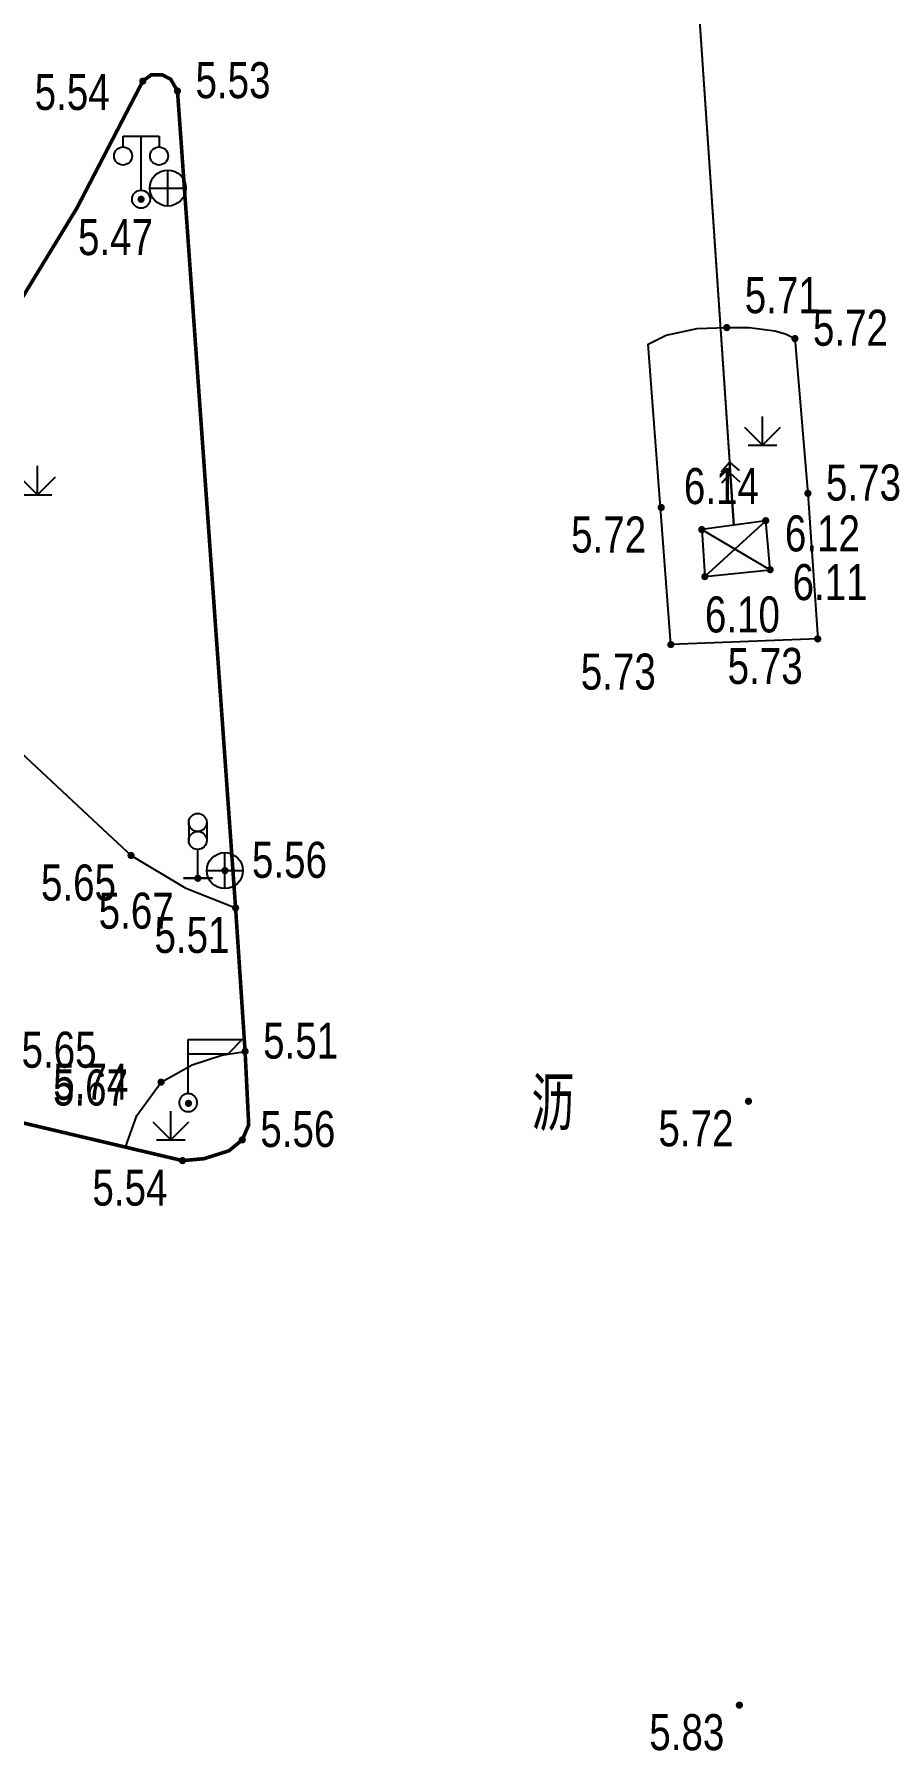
# Model space of a CAD drawing. Extents: x 500064 to 501389, y 2542464 to 2545400.
# Drawn here: x 501076.87 to 501100.58, y 2542643.1 to 2542690.72 of the extents above; entities that cross this region are included whole.
import ezdxf
from ezdxf.enums import TextEntityAlignment as Align

# ---------------------------------------------------------------- set-up
doc = ezdxf.new("R2010")
doc.units = 0
doc.header["$LTSCALE"] = 0.5
doc.layers.get('0').update_dxf_attribs({"linetype": 'CONTINUOUS', "lineweight": 5})
doc.layers.add('GCD', color=8, linetype='CONTINUOUS')
doc.layers.add('地形图', color=8, linetype='CONTINUOUS')
doc.styles.add('HZ', font='romans.shx', dxfattribs={"width": 0.8, "bigfont": 'hztxt.shx'})
doc.styles.add('正等线体', font='')
doc.styles.get('正等线体').set_extended_font_data('FZZhongDengXian-Z07S')
doc.linetypes.add('1161', pattern='A,0,[149,AAA.SHX,S=0.15,R=0,X=0,Y=0],-1.6', length=1.6)

# ---------------------------------------------------------------- blocks, each defined once
blk = doc.blocks.new('gc124')
for p, q in [((-1, 1), (0, 0)), ((0, 0), (0, 1.6)), ((0, 0), (1, 1)), ((-0.8, 0), (0.8, 0))]:
    blk.add_line(p, q)
blk = doc.blocks.new('gc043')
for p, q in [((0, -1), (0, 1)), ((-1, 0), (1, 0))]:
    blk.add_line(p, q)
blk.add_circle((0, 0), 1)
blk = doc.blocks.new('gc298')
for points in [[(-0.5, 3.1), (-0.5, 2.1)], [(0.5, 3.1), (0.5, 2.1)], [(0, 0), (0, 1.6)], [(-0.8, 0), (0.8, 0), (-0.8, 0)]]:
    blk.add_lwpolyline(points)
for centre in [(0, 3.1), (0, 2.1)]:
    blk.add_circle(centre, 0.5)
blk = doc.blocks.new('gc097')
for p, q in [((-1, 2.9), (-1, 3.5)), ((-1, 3.5), (1, 3.5)), ((0, 0.5), (0, 3.5)), ((1, 3.5), (1, 2.9))]:
    blk.add_line(p, q)
for centre in [(-1, 2.4), (1, 2.4), (0, 0)]:
    blk.add_circle(centre, 0.5)
blk = doc.blocks.new('gc013a')
at = {"linetype": 'Continuous'}
blk.add_line((0.5, 0), (4, 0), dxfattribs=at)
at = {"linetype": 'Continuous', "flags": 128}
for points in [[(2.884, 0.5), (3.384, 0), (2.884, -0.5)], [(3.5, 0.5), (4, 0), (3.5, -0.5)]]:
    blk.add_lwpolyline(points, dxfattribs=at)
blk = doc.blocks.new('GC200')
at = {"linetype": 'Continuous', "const_width": 0.2, "flags": 128}
blk.add_lwpolyline([(-0.1, 0, 1), (0.1, 0, 1)], format="xyb", close=True, dxfattribs=at)

msp = doc.modelspace()

# ---------------------------------------------------------------- linework, layer by layer
at = {"layer": '地形图', "linetype": 'Continuous'}
for p, q in [((501093.507, 2542717.959), (501096.159, 2542678.852)), ((501095.391, 2542676.983), (501097.289, 2542675.87)), ((501095.477, 2542675.679), (501097.164, 2542677.23))]:
    msp.add_line(p, q, dxfattribs=at)
at = {"layer": '地形图', "linetype": 'Continuous', "flags": 128}
msp.add_lwpolyline([(501075.857, 2542964.323), (501079.436, 2542912.993), (501083.078, 2542864.912), (501086.373, 2542815.463), (501089.884, 2542766.874), (501093.389, 2542719.705), (501096.278, 2542677.107)], dxfattribs=at)
at = {"layer": '地形图', "linetype": 'Continuous', "const_width": 0.1, "elevation": 5.36, "flags": 128}
msp.add_lwpolyline([(501074.115, 2542661.098), (501080.982, 2542659.475), (501081.578, 2542659.528), (501082.274, 2542659.749), (501082.641, 2542660.052), (501082.819, 2542660.467), (501082.719, 2542662.504), (501082.455, 2542666.487), (501080.843, 2542689.153), (501080.653, 2542689.481), (501080.424, 2542689.599), (501080.111, 2542689.599), (501079.88, 2542689.426), (501078.051, 2542685.902), (501075.583, 2542681.855)], dxfattribs=at)
at = {"layer": '地形图', "elevation": 5.729, "flags": 128}
msp.add_lwpolyline([(501096.083, 2542682.588), (501096.703, 2542682.592), (501097.417, 2542682.502), (501097.715, 2542682.418), (501097.975, 2542682.284), (501098.336, 2542677.988), (501098.608, 2542673.95), (501094.533, 2542673.793), (501093.9, 2542682.127), (501094.403, 2542682.376), (501095.265, 2542682.562)], close=True, dxfattribs=at)
at = {"layer": '地形图', "linetype": 'Continuous', "flags": 128}
msp.add_lwpolyline([(501095.391, 2542676.983), (501095.477, 2542675.679), (501097.289, 2542675.87), (501097.164, 2542677.23)], close=True, dxfattribs=at)
at = {"layer": '地形图', "linetype": '1161', "elevation": 5.36, "flags": 128}
msp.add_lwpolyline([(501071.674, 2542676.762), (501076.354, 2542670.925), (501078.91, 2542668.542), (501079.555, 2542667.941), (501081.053, 2542667.047), (501082.455, 2542666.487)], dxfattribs=at)
at = {"layer": '地形图', "elevation": 5.737}
for points in [[(501081.139, 2542661.333), (501081.139, 2542662.429), (501081.139, 2542662.833)], [(501081.139, 2542662.833), (501082.639, 2542662.833)], [(501082.639, 2542662.833), (501082.236, 2542662.429)], [(501082.236, 2542662.429), (501081.139, 2542662.429)], [(501081.389, 2542661.083), (501081.389, 2542661.098), (501081.387, 2542661.114), (501081.385, 2542661.13), (501081.381, 2542661.145), (501081.377, 2542661.16), (501081.372, 2542661.175), (501081.366, 2542661.189), (501081.358, 2542661.203), (501081.35, 2542661.217), (501081.342, 2542661.23), (501081.332, 2542661.242), (501081.322, 2542661.254), (501081.31, 2542661.265), (501081.299, 2542661.275), (501081.286, 2542661.285), (501081.273, 2542661.294), (501081.26, 2542661.302), (501081.246, 2542661.309), (501081.231, 2542661.315), (501081.217, 2542661.32), (501081.202, 2542661.325), (501081.186, 2542661.328), (501081.171, 2542661.331), (501081.155, 2542661.332), (501081.139, 2542661.333), (501081.124, 2542661.332), (501081.108, 2542661.331), (501081.092, 2542661.328), (501081.077, 2542661.325), (501081.062, 2542661.32), (501081.047, 2542661.315), (501081.033, 2542661.309), (501081.019, 2542661.302), (501081.005, 2542661.294), (501080.992, 2542661.285), (501080.98, 2542661.275), (501080.968, 2542661.265), (501080.957, 2542661.254), (501080.947, 2542661.242), (501080.937, 2542661.23), (501080.928, 2542661.217), (501080.92, 2542661.203), (501080.913, 2542661.189), (501080.907, 2542661.175), (501080.902, 2542661.16), (501080.897, 2542661.145), (501080.894, 2542661.13), (501080.891, 2542661.114), (501080.89, 2542661.098), (501080.889, 2542661.083), (501080.89, 2542661.067), (501080.891, 2542661.051), (501080.894, 2542661.036), (501080.897, 2542661.021), (501080.902, 2542661.005), (501080.907, 2542660.991), (501080.913, 2542660.976), (501080.92, 2542660.962), (501080.928, 2542660.949), (501080.937, 2542660.936), (501080.947, 2542660.923), (501080.957, 2542660.912), (501080.968, 2542660.9), (501080.98, 2542660.89), (501080.992, 2542660.88), (501081.005, 2542660.872), (501081.019, 2542660.864), (501081.033, 2542660.857), (501081.047, 2542660.85), (501081.062, 2542660.845), (501081.077, 2542660.841), (501081.092, 2542660.837), (501081.108, 2542660.835), (501081.124, 2542660.833), (501081.139, 2542660.833), (501081.155, 2542660.833), (501081.171, 2542660.835), (501081.186, 2542660.837), (501081.202, 2542660.841), (501081.217, 2542660.845), (501081.231, 2542660.85), (501081.246, 2542660.857), (501081.26, 2542660.864), (501081.273, 2542660.872), (501081.286, 2542660.88), (501081.299, 2542660.89), (501081.31, 2542660.9), (501081.322, 2542660.912), (501081.332, 2542660.923), (501081.342, 2542660.936), (501081.35, 2542660.949), (501081.358, 2542660.962), (501081.366, 2542660.976), (501081.372, 2542660.991), (501081.377, 2542661.005), (501081.381, 2542661.021), (501081.385, 2542661.036), (501081.387, 2542661.051), (501081.389, 2542661.067), (501081.389, 2542661.083)]]:
    msp.add_lwpolyline(points, dxfattribs=at)
at = {"layer": '地形图', "linetype": '1161', "flags": 128}
msp.add_lwpolyline([(501079.396, 2542659.85), (501079.711, 2542660.724), (501080.388, 2542661.653), (501081.247, 2542662.135), (501082.069, 2542662.403), (501082.719, 2542662.504)], dxfattribs=at)

# ---------------------------------------------------------------- block references
at = {"layer": '地形图', "linetype": 'Continuous'}
ref = msp.add_blockref('GC200', (501080.843, 2542689.153, 5.534), dxfattribs=dict(at, xscale=0.5, yscale=0.5, zscale=0.5))
ref.add_attrib('height', '5.53', dxfattribs={"layer": 'GCD', "linetype": 'Continuous', "height": 1, "style": '正等线体', "width": 0.8}).set_placement((501081.343, 2542689.453, 5.53), align=Align.MIDDLE_LEFT)
ref = msp.add_blockref('GC200', (501079.88, 2542689.426, 5.537), dxfattribs=dict(at, xscale=0.5, yscale=0.5, zscale=0.5))
ref.add_attrib('height', '5.54', dxfattribs={"layer": 'GCD', "linetype": 'Continuous', "height": 1, "style": '正等线体', "width": 0.8}).set_placement((501076.88, 2542689.126, 5.54), align=Align.MIDDLE_LEFT)
at = {"layer": '地形图', "linetype": 'Continuous', "xscale": 0.5, "yscale": 0.5}
for name, p in [('gc097', (501079.833, 2542686.149, 5.467)), ('gc043', (501080.575, 2542686.46)), ('gc124', (501097.075, 2542679.324)), ('gc124', (501076.961, 2542677.948)), ('gc298', (501081.406, 2542667.309, 5.674)), ('gc043', (501082.159, 2542667.521, 5.557)), ('gc124', (501080.659, 2542660.049))]:
    msp.add_blockref(name, p, dxfattribs=at)
at = {"layer": '地形图', "linetype": 'Continuous'}
ref = msp.add_blockref('GC200', (501079.833, 2542686.149, 5.467), dxfattribs=dict(at, xscale=0.5, yscale=0.5, zscale=0.5))
ref.add_attrib('height', '5.47', dxfattribs={"layer": 'GCD', "linetype": 'Continuous', "height": 1, "style": '正等线体', "width": 0.8}).set_placement((501078.083, 2542685.099, 5.47), align=Align.MIDDLE_LEFT)
ref = msp.add_blockref('GC200', (501096.083, 2542682.588, 5.712), dxfattribs=dict(at, xscale=0.5, yscale=0.5, zscale=0.5))
ref.add_attrib('height', '5.71', dxfattribs={"layer": 'GCD', "linetype": 'Continuous', "height": 1, "style": '正等线体', "width": 0.8}).set_placement((501096.583, 2542683.488, 5.71), align=Align.MIDDLE_LEFT)
ref = msp.add_blockref('GC200', (501097.975, 2542682.284, 5.719), dxfattribs=dict(at, xscale=0.5, yscale=0.5, zscale=0.5))
ref.add_attrib('height', '5.72', dxfattribs={"layer": 'GCD', "linetype": 'Continuous', "height": 1, "style": '正等线体', "width": 0.8}).set_placement((501098.475, 2542682.584, 5.72), align=Align.MIDDLE_LEFT)
at = {"layer": '地形图', "linetype": 'Continuous', "xscale": 0.4999999998805712, "yscale": 0.5, "rotation": 93.8791485497256}
msp.add_blockref('gc013a', (501096.294, 2542676.857), dxfattribs=at)
at = {"layer": '地形图', "linetype": 'Continuous'}
ref = msp.add_blockref('GC200', (501095.391, 2542676.983, 6.135), dxfattribs=dict(at, xscale=0.5, yscale=0.5, zscale=0.5))
ref.add_attrib('height', '6.14', dxfattribs={"layer": 'GCD', "linetype": 'Continuous', "height": 1, "style": '正等线体', "width": 0.8}).set_placement((501094.894, 2542678.191, 6.14), align=Align.MIDDLE_LEFT)
ref = msp.add_blockref('GC200', (501098.336, 2542677.988, 5.725), dxfattribs=dict(at, xscale=0.5, yscale=0.5, zscale=0.5))
ref.add_attrib('height', '5.73', dxfattribs={"layer": 'GCD', "linetype": 'Continuous', "height": 1, "style": '正等线体', "width": 0.8}).set_placement((501098.836, 2542678.288, 5.73), align=Align.MIDDLE_LEFT)
ref = msp.add_blockref('GC200', (501094.265, 2542677.597, 5.719), dxfattribs=dict(at, xscale=0.5, yscale=0.5, zscale=0.5))
ref.add_attrib('height', '5.72', dxfattribs={"layer": 'GCD', "linetype": 'Continuous', "height": 1, "style": '正等线体', "width": 0.8}).set_placement((501091.765, 2542676.847, 5.72), align=Align.MIDDLE_LEFT)
ref = msp.add_blockref('GC200', (501097.164, 2542677.23, 6.119), dxfattribs=dict(at, xscale=0.5, yscale=0.5, zscale=0.5))
ref.add_attrib('height', '6.12', dxfattribs={"layer": 'GCD', "linetype": 'Continuous', "height": 1, "style": '正等线体', "width": 0.8}).set_placement((501097.697, 2542676.878, 6.119), align=Align.MIDDLE_LEFT)
ref = msp.add_blockref('GC200', (501097.289, 2542675.87, 6.11), dxfattribs=dict(at, xscale=0.5, yscale=0.5, zscale=0.5))
ref.add_attrib('height', '6.11', dxfattribs={"layer": 'GCD', "linetype": 'Continuous', "height": 1, "style": '正等线体', "width": 0.8}).set_placement((501097.909, 2542675.526, 6.11), align=Align.MIDDLE_LEFT)
ref = msp.add_blockref('GC200', (501095.477, 2542675.679, 6.102), dxfattribs=dict(at, xscale=0.5, yscale=0.5, zscale=0.5))
ref.add_attrib('height', '6.10', dxfattribs={"layer": 'GCD', "linetype": 'Continuous', "height": 1, "style": '正等线体', "width": 0.8}).set_placement((501095.477, 2542674.629, 6.1), align=Align.MIDDLE_LEFT)
ref = msp.add_blockref('GC200', (501094.533, 2542673.793, 5.729), dxfattribs=dict(at, xscale=0.5, yscale=0.5, zscale=0.5))
ref.add_attrib('height', '5.73', dxfattribs={"layer": 'GCD', "linetype": 'Continuous', "height": 1, "style": '正等线体', "width": 0.8}).set_placement((501092.033, 2542673.043, 5.73), align=Align.MIDDLE_LEFT)
ref = msp.add_blockref('GC200', (501098.608, 2542673.95, 5.726), dxfattribs=dict(at, xscale=0.5, yscale=0.5, zscale=0.5))
ref.add_attrib('height', '5.73', dxfattribs={"layer": 'GCD', "linetype": 'Continuous', "height": 1, "style": '正等线体', "width": 0.8}).set_placement((501096.108, 2542673.2, 5.73), align=Align.MIDDLE_LEFT)
ref = msp.add_blockref('GC200', (501079.555, 2542667.941, 5.651), dxfattribs=dict(at, xscale=0.5, yscale=0.5, zscale=0.5))
ref.add_attrib('height', '5.65', dxfattribs={"layer": 'GCD', "linetype": 'Continuous', "height": 1, "style": '正等线体', "width": 0.8}).set_placement((501077.055, 2542667.191, 5.65), align=Align.MIDDLE_LEFT)
ref = msp.add_blockref('GC200', (501082.159, 2542667.521, 5.557), dxfattribs=dict(at, xscale=0.5, yscale=0.5, zscale=0.5))
ref.add_attrib('height', '5.56', dxfattribs={"layer": 'GCD', "linetype": 'Continuous', "height": 1, "style": '正等线体', "width": 0.8}).set_placement((501082.909, 2542667.821, 5.56), align=Align.MIDDLE_LEFT)
ref = msp.add_blockref('GC200', (501081.406, 2542667.309, 5.674), dxfattribs=dict(at, xscale=0.5, yscale=0.5, zscale=0.5))
ref.add_attrib('height', '5.67', dxfattribs={"layer": 'GCD', "linetype": 'Continuous', "height": 1, "style": '正等线体', "width": 0.8}).set_placement((501078.656, 2542666.409, 5.67), align=Align.MIDDLE_LEFT)
ref = msp.add_blockref('GC200', (501082.455, 2542666.487, 5.506), dxfattribs=dict(at, xscale=0.5, yscale=0.5, zscale=0.5))
ref.add_attrib('height', '5.51', dxfattribs={"layer": 'GCD', "linetype": 'Continuous', "height": 1, "style": '正等线体', "width": 0.8}).set_placement((501080.205, 2542665.737, 5.51), align=Align.MIDDLE_LEFT)
ref = msp.add_blockref('GC200', (501082.719, 2542662.504, 5.512), dxfattribs=dict(at, xscale=0.5, yscale=0.5, zscale=0.5))
ref.add_attrib('height', '5.51', dxfattribs={"layer": 'GCD', "linetype": 'Continuous', "height": 1, "style": '正等线体', "width": 0.8}).set_placement((501083.219, 2542662.804, 5.51), align=Align.MIDDLE_LEFT)
ref = msp.add_blockref('GC200', (501075.517, 2542662.552, 5.652), dxfattribs=dict(at, xscale=0.5, yscale=0.5, zscale=0.5))
ref.add_attrib('height', '5.65', dxfattribs={"layer": 'GCD', "linetype": 'Continuous', "height": 1, "style": '正等线体', "width": 0.8}).set_placement((501076.517, 2542662.552, 5.65), align=Align.MIDDLE_LEFT)
ref = msp.add_blockref('GC200', (501080.388, 2542661.653, 5.667), dxfattribs=dict(at, xscale=0.5, yscale=0.5, zscale=0.5))
ref.add_attrib('height', '5.67', dxfattribs={"layer": 'GCD', "linetype": 'Continuous', "height": 1, "style": '正等线体', "width": 0.8}).set_placement((501077.388, 2542661.503, 5.67), align=Align.MIDDLE_LEFT)
ref = msp.add_blockref('GC200', (501081.147, 2542661.063, 5.737), dxfattribs=dict(at, xscale=0.5, yscale=0.5, zscale=0.5))
ref.add_attrib('height', '5.74', dxfattribs={"layer": 'GCD', "linetype": 'Continuous', "height": 1, "style": '正等线体', "width": 0.8}).set_placement((501077.397, 2542661.663, 5.74), align=Align.MIDDLE_LEFT)
ref = msp.add_blockref('GC200', (501082.641, 2542660.052, 5.562), dxfattribs=dict(at, xscale=0.5, yscale=0.5, zscale=0.5))
ref.add_attrib('height', '5.56', dxfattribs={"layer": 'GCD', "linetype": 'Continuous', "height": 1, "style": '正等线体', "width": 0.8}).set_placement((501083.141, 2542660.352, 5.56), align=Align.MIDDLE_LEFT)
ref = msp.add_blockref('GC200', (501096.688, 2542661.121, 5.719), dxfattribs=dict(at, xscale=0.5, yscale=0.5, zscale=0.5))
ref.add_attrib('height', '5.72', dxfattribs={"layer": 'GCD', "linetype": 'Continuous', "height": 1, "style": '正等线体', "width": 0.8}).set_placement((501094.188, 2542660.371, 5.72), align=Align.MIDDLE_LEFT)
ref = msp.add_blockref('GC200', (501080.982, 2542659.475, 5.538), dxfattribs=dict(at, xscale=0.5, yscale=0.5, zscale=0.5))
ref.add_attrib('height', '5.54', dxfattribs={"layer": 'GCD', "linetype": 'Continuous', "height": 1, "style": '正等线体', "width": 0.8}).set_placement((501078.482, 2542658.725, 5.54), align=Align.MIDDLE_LEFT)
ref = msp.add_blockref('GC200', (501096.434, 2542644.367, 5.826), dxfattribs=dict(at, xscale=0.5, yscale=0.5, zscale=0.5))
ref.add_attrib('height', '5.83', dxfattribs={"layer": 'GCD', "linetype": 'Continuous', "height": 1, "style": '正等线体', "width": 0.8}).set_placement((501093.934, 2542643.617, 5.83), align=Align.MIDDLE_LEFT)

# ---------------------------------------------------------------- texts
at = {"layer": '地形图', "linetype": 'Continuous', "style": 'HZ', "width": 0.8}
msp.add_text('沥', height=1.5, dxfattribs=at).set_placement((501091.261, 2542661.102), align=Align.MIDDLE)

doc.saveas('drawing.dxf')
